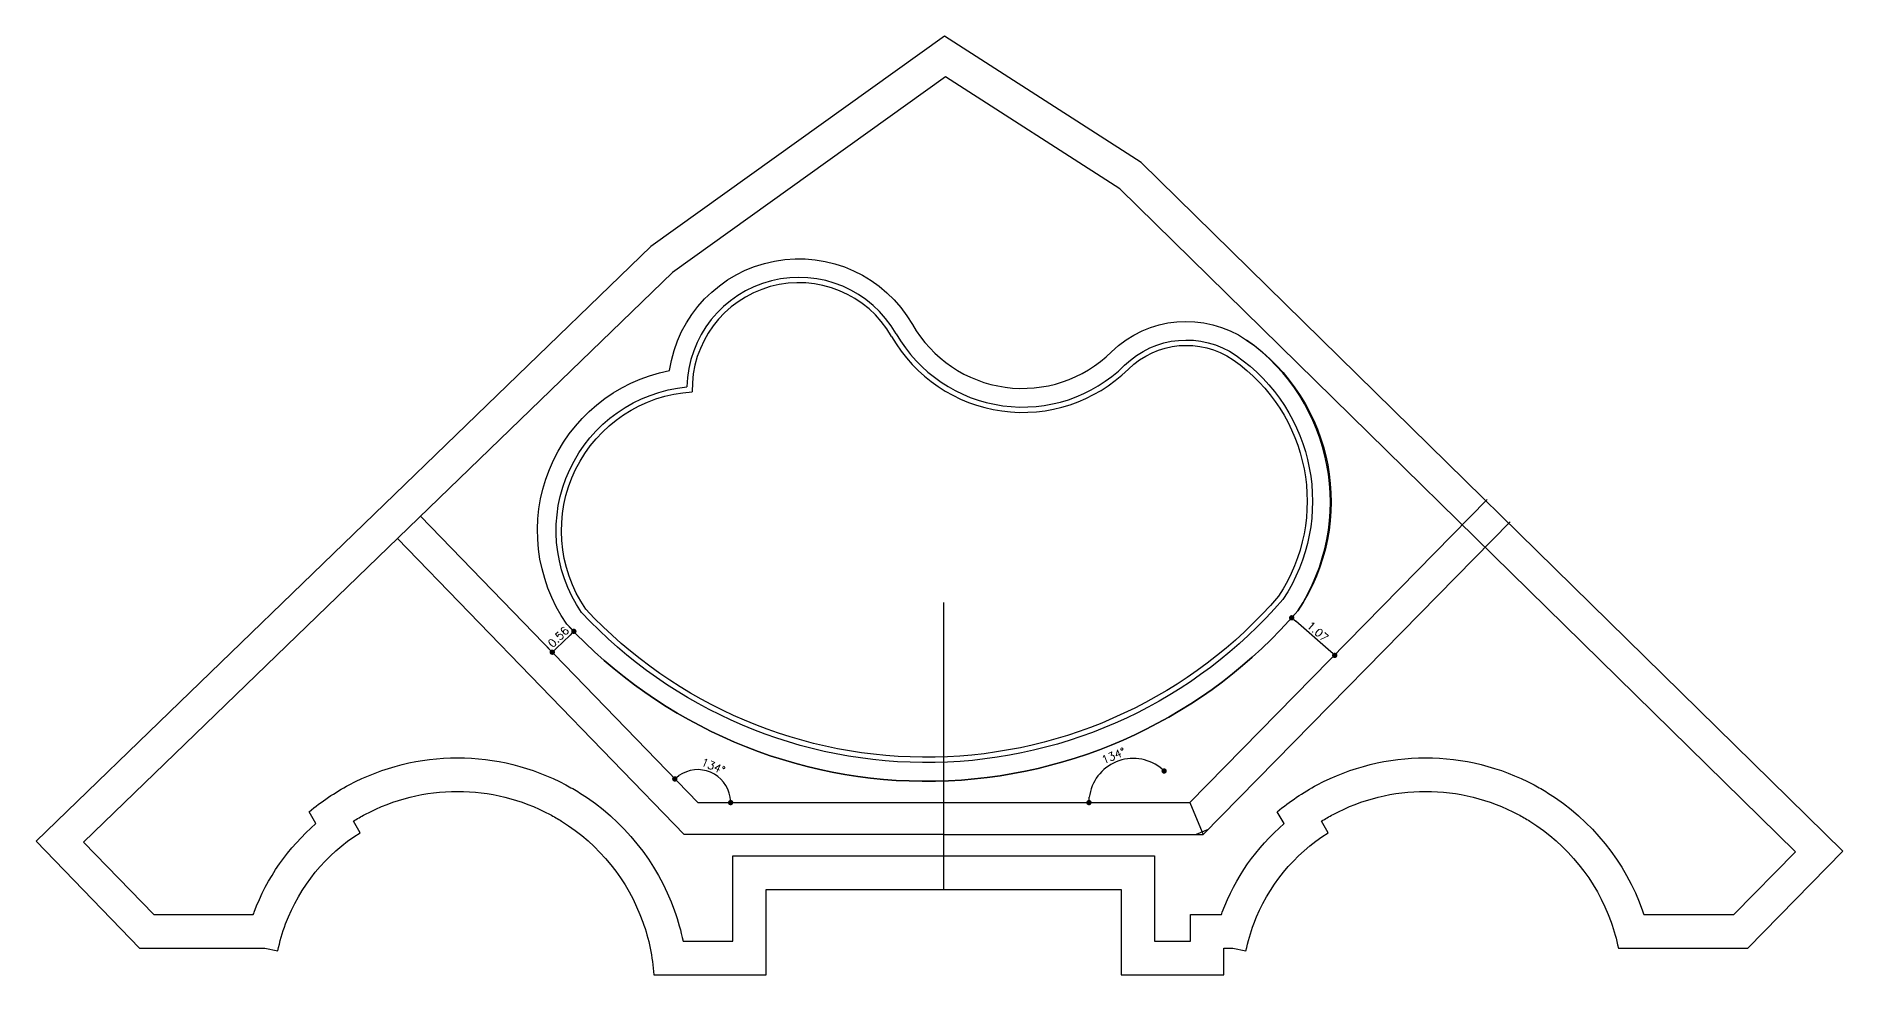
# Model space of a CAD drawing. Header units: metres. Extents: x 2217 to 2595, y -381 to -273.
# Drawn here: x 2462.87 to 2496.75, y -322.81 to -305.21 of the extents above; entities that cross this region are included whole.
import ezdxf

# ---------------------------------------------------------------- set-up
doc = ezdxf.new("R2010")
doc.units = ezdxf.units.M
doc.header["$LTSCALE"] = 0.5
doc.header["$MEASUREMENT"] = 0
doc.header["$PDMODE"] = 3
doc.header["$PDSIZE"] = -1
doc.linetypes.add('DOT2', pattern=[0.125, 0, -0.125])
doc.layers.add('A-DR', color=72, linetype='Continuous')
doc.layers.add('A-Wall', color=7, linetype='Continuous', lineweight=30)
doc.styles.add('ROMANS', font='romans.shx')
doc.dimstyles.new('dim50', dxfattribs={"dimscale": 50, "dimtxt": 0.003, "dimasz": 0.002, "dimexe": 0.001, "dimexo": 0.001, "dimgap": 0.001, "dimtad": 1, "dimzin": 0, "dimdsep": 46, "dimtxsty": 'ROMANS', "dimblk": 'DOT', "dimcen": 0, "dimclrd": 5, "dimclre": 1, "dimclrt": 7, "dimadec": 0, "dimazin": 0, "dimtfac": 1, "dimtix": 1, "dimtmove": 2, "dimatfit": 3, "dimldrblk": 'DTICK', "dimfxl": 1, "dimtolj": 1, "dimtzin": 0, "dimlwe": 20, "dimarcsym": 0})

# ---------------------------------------------------------------- blocks, each defined once
blk = doc.blocks.new('_Dot')
at = {"color": 0, "linetype": 'ByBlock', "lineweight": -2}
blk.add_line((-0.5, 0), (-1, 0), dxfattribs=at)
at = {"color": 0, "linetype": 'ByBlock', "const_width": 0.5}
blk.add_lwpolyline([(-0.25, 0, 1), (0.25, 0, 1)], format="xyb", close=True, dxfattribs=at)
blk = doc.blocks.new('*D325')
at = {"layer": 'A-Wall', "color": 5, "lineweight": -2, "ltscale": 0.5, "transparency": 16777216}
blk.add_arc((2483.441, -319.584), 0.829, 52.4559, 173.085, dxfattribs=at)
at = {"layer": 'DEFPOINTS', "color": 0, "ltscale": 0.5, "transparency": 16777216}
for p in [(2489.017, -313.901), (2483.436, -318.755), (2475.343, -319.584), (2483.441, -319.584), (2483.441, -319.584)]:
    blk.add_point(p, dxfattribs=at)
at = {"layer": 'A-Wall', "color": 5, "lineweight": -2, "ltscale": 0.5, "transparency": 16777216, "xscale": 0.1, "yscale": 0.1, "zscale": 0.1}
for p, rotation in [((2484.021, -318.992), 318.9983969034728), ((2482.612, -319.584), 266.5424896848643)]:
    blk.add_blockref('_Dot', p, dxfattribs=dict(at, rotation=rotation))
at = {"layer": 'A-Wall', "color": 7, "ltscale": 0.5, "transparency": 16777216, "insert": (2483.072, -318.704), "char_height": 0.15, "attachment_point": 5, "rotation": 22.7704, "style": 'ROMANS'}
blk.add_mtext('\\A1;134°', dxfattribs=at)
blk = doc.blocks.new('DTICK')
for p, q in [((-1.21, 0), (1.21, 0)), ((0, 1.21), (0, -1.21))]:
    blk.add_line(p, q)
at = {"color": 3}
blk.add_line((-0.63, -0.63), (0.63, 0.63), dxfattribs=at)
blk = doc.blocks.new('*D329')
at = {"layer": 'A-Wall', "color": 1, "linetype": 'DOT2', "lineweight": 20, "ltscale": 0.5, "transparency": 16777216}
for p, q in [((2472.861, -316.275), (2472.99, -316.408)), ((2472.456, -316.667), (2472.585, -316.8))]:
    blk.add_line(p, q, dxfattribs=at)
at = {"layer": 'A-Wall', "color": 5, "lineweight": -2, "ltscale": 0.5, "transparency": 16777216}
blk.add_line((2472.883, -316.442), (2472.622, -316.695), dxfattribs=at)
at = {"layer": 'DEFPOINTS', "color": 0, "ltscale": 0.5, "transparency": 16777216}
for p in [(2472.826, -316.239), (2472.421, -316.631), (2472.55, -316.764)]:
    blk.add_point(p, dxfattribs=at)
at = {"layer": 'A-Wall', "color": 5, "lineweight": -2, "ltscale": 0.5, "transparency": 16777216, "xscale": 0.1, "yscale": 0.1, "zscale": 0.1}
for p, rotation in [((2472.955, -316.373), 44.04359698162914), ((2472.55, -316.764), 224.0435969816292)]:
    blk.add_blockref('_Dot', p, dxfattribs=dict(at, rotation=rotation))
at = {"layer": 'A-Wall', "color": 7, "ltscale": 0.5, "transparency": 16777216, "insert": (2472.665, -316.478), "char_height": 0.15, "attachment_point": 5, "rotation": 44.0436, "style": 'ROMANS'}
blk.add_mtext('\\A1;0.56', dxfattribs=at)
blk = doc.blocks.new('*D330')
at = {"layer": 'A-Wall', "color": 1, "linetype": 'DOT2', "lineweight": 20, "ltscale": 0.5, "transparency": 16777216}
for p, q in [((2486.45, -316.076), (2486.379, -316.157)), ((2487.257, -316.78), (2487.186, -316.861))]:
    blk.add_line(p, q, dxfattribs=at)
at = {"layer": 'A-Wall', "color": 5, "lineweight": -2, "ltscale": 0.5, "transparency": 16777216}
blk.add_line((2487.144, -316.758), (2486.487, -316.185), dxfattribs=at)
at = {"layer": 'DEFPOINTS', "color": 0, "ltscale": 0.5, "transparency": 16777216}
for p in [(2486.412, -316.119), (2486.483, -316.038), (2487.29, -316.743)]:
    blk.add_point(p, dxfattribs=at)
at = {"layer": 'A-Wall', "color": 5, "lineweight": -2, "ltscale": 0.5, "transparency": 16777216, "xscale": 0.1, "yscale": 0.1, "zscale": 0.1}
for p, rotation in [((2486.412, -316.119), 138.8963212286025), ((2487.219, -316.824), 318.8963212286025)]:
    blk.add_blockref('_Dot', p, dxfattribs=dict(at, rotation=rotation))
at = {"layer": 'A-Wall', "color": 7, "ltscale": 0.5, "transparency": 16777216, "insert": (2486.898, -316.377), "char_height": 0.15, "attachment_point": 5, "rotation": 318.8963, "style": 'ROMANS'}
blk.add_mtext('\\A1;1.07', dxfattribs=at)
blk = doc.blocks.new('*D331')
at = {"layer": 'A-Wall', "color": 5, "lineweight": -2, "ltscale": 0.5, "transparency": 16777216}
blk.add_arc((2475.277, -319.584), 0.618, 9.2878, 124.7558, dxfattribs=at)
at = {"layer": 'DEFPOINTS', "color": 0, "ltscale": 0.5, "transparency": 16777216}
for p in [(2470.082, -314.213), (2475.716, -319.149), (2475.277, -319.584), (2475.277, -319.584), (2484.502, -319.584)]:
    blk.add_point(p, dxfattribs=at)
at = {"layer": 'A-Wall', "color": 5, "lineweight": -2, "ltscale": 0.5, "transparency": 16777216, "xscale": 0.1, "yscale": 0.1, "zscale": 0.1}
for p, rotation in [((2474.847, -319.14), 219.3997098128813), ((2475.894, -319.584), 274.6438871687652)]:
    blk.add_blockref('_Dot', p, dxfattribs=dict(at, rotation=rotation))
at = {"layer": 'A-Wall', "color": 7, "ltscale": 0.5, "transparency": 16777216, "insert": (2475.567, -318.9), "char_height": 0.15, "attachment_point": 5, "rotation": 337.0218, "style": 'ROMANS'}
blk.add_mtext('\\A1;134°', dxfattribs=at)

msp = doc.modelspace()

# ---------------------------------------------------------------- linework, layer by layer
at = {"layer": 'A-DR', "ltscale": 0.5}
for points in [[(2479.3016, -310.6213, 0.4917773), (2483.0347, -311.1357, -0.3587158), (2485.5674, -310.9114, -0.4101737), (2486.526, -315.9885, -0.4479299), (2472.8259, -316.2393, -0.5434063), (2474.7484, -311.4847, -0.712722), (2479.3016, -310.6213)], [(2478.9978, -310.7951, 0.4917774), (2483.2802, -311.3852, -0.3585641), (2485.3689, -311.1996, -0.4083017), (2486.2469, -315.7763, -0.446391), (2473.0993, -316.0193, -0.572218), (2475.0732, -311.7912)], [(2478.911, -310.8448, 0.4917774), (2483.3503, -311.4565, -0.3585099), (2485.3122, -311.282, -0.4077034), (2486.167, -315.7157, -0.4459176), (2473.1775, -315.9566, -0.5828985), (2475.1732, -311.8838)]]:
    msp.add_lwpolyline(points, format="xyb", dxfattribs=at)
for radius, end in [(2.1013, 178.70154), (2.0013, 181.28679)]:
    msp.add_arc((2477.174, -311.8388), radius, 29.78095, end, dxfattribs=at)
at = {"layer": 'A-Wall', "ltscale": 0.5}
for p, q in [((2490.0782, -313.9014), (2484.5021, -319.5837)), ((2470.082, -314.2126), (2475.2767, -319.5837)), ((2490.5064, -314.3216), (2484.754, -320.1837)), ((2469.6507, -314.6297), (2475.0223, -320.1837)), ((2479.8881, -321.2131), (2479.8881, -315.83)), ((2479.8881, -319.1781), (2479.8881, -319.1781)), ((2475.2767, -319.5837), (2484.5021, -319.5837)), ((2484.5021, -319.5837), (2484.754, -320.1837)), ((2484.5021, -319.5837), (2484.7343, -320.1369)), ((2479.8881, -320.1837), (2475.0223, -320.1837)), ((2479.8881, -320.1837), (2475.3881, -320.1837)), ((2479.8881, -320.1837), (2484.754, -320.1837)), ((2484.8457, -320.0902), (2484.6229, -320.1837)), ((2475.9338, -320.5837), (2483.8425, -320.5837)), ((2479.6097, -320.5837), (2483.0371, -320.5837))]:
    msp.add_line(p, q, dxfattribs=at)
for points in [[(2483.5876, -307.5858), (2479.9008, -305.2148), (2474.4008, -309.1601), (2462.8741, -320.3082), (2464.8131, -322.3131), (2467.1602, -322.3131), (2467.4051, -322.3631, -0.0382344), (2467.551, -321.8584, -0.1647337), (2468.946, -320.1484), (2468.8209, -319.9318, -0.0166269), (2469.0374, -319.8068), (2469.0374, -319.8068, -0.2498723), (2472.5088, -319.8068), (2472.5088, -319.8068, -0.0166269), (2472.7253, -319.9318, -0.1693243), (2474.249, -321.8242, -0.0687529), (2474.4547, -322.8131), (2474.6324, -322.8131), (2476.4324, -322.8131), (2476.5631, -322.8131), (2476.5631, -321.2131), (2477.6904, -321.2131), (2482.0858, -321.2131), (2483.2131, -321.2131), (2483.2131, -322.8131), (2483.3439, -322.8131), (2485.0443, -322.8131), (2485.1431, -322.8131), (2485.1431, -322.3131), (2485.3102, -322.3131), (2485.5551, -322.3631, -0.0382344), (2485.701, -321.8584, -0.1647337), (2487.096, -320.1484), (2486.9709, -319.9318, -0.0166269), (2487.1874, -319.8068), (2487.1874, -319.8068, -0.2498723), (2490.6588, -319.8068), (2490.6588, -319.8068, -0.0166269), (2490.8753, -319.9318, -0.1693243), (2492.399, -321.8242, -0.0344396), (2492.5361, -322.3131), (2493.2861, -322.3131), (2493.2861, -322.3131), (2494.0861, -322.3131), (2494.9631, -322.3131), (2496.7451, -320.4971)], [(2483.1929, -308.0802), (2479.9201, -305.9755), (2474.8051, -309.6446), (2463.7641, -320.3231), (2465.08, -321.6837), (2466.9447, -321.6837, -0.0029914), (2466.9614, -321.638, -0.126406), (2468.1204, -319.9772), (2467.9928, -319.7562, -0.0515389), (2468.741, -319.2515, -0.2498723), (2472.8049, -319.2514, -0.0166269), (2473.058, -319.3975, -0.1693243), (2474.8418, -321.6129, -0.0343533), (2475.002, -322.1837), (2475.9338, -322.1837), (2475.9338, -320.5837), (2477.6904, -320.5837), (2482.0858, -320.5837), (2483.8425, -320.5837), (2483.8425, -322.1837), (2484.5138, -322.1837), (2484.5138, -321.6837), (2485.0947, -321.6837, -0.0029914), (2485.1114, -321.638, -0.126406), (2486.2704, -319.9772), (2486.1428, -319.7562, -0.0515389), (2486.891, -319.2515, -0.2498723), (2490.9549, -319.2514, -0.0166269), (2491.208, -319.3975, -0.1693243), (2492.9918, -321.6129, -0.0043355), (2493.0163, -321.6837), (2493.2861, -321.6837), (2494.0861, -321.6837), (2494.6989, -321.6837), (2495.8551, -320.5055)]]:
    msp.add_lwpolyline(points, format="xyb", close=True, dxfattribs=at)
for centre, radius, start, end in [((2483.4186, -313.9462), 3.7185, 326.6841, 54.70029), ((2479.5641, -310.0018), 9.182, 222.79064, 319.30678)]:
    msp.add_arc(centre, radius, start, end, dxfattribs=at)

# ---------------------------------------------------------------- dimensions: what is measured, and where the dimension line sits
for base, line1, line2, picture, middle in [((2483.4355, -318.7546), ((2475.3425, -319.5837), (2483.4408, -319.5837)), ((2489.0168, -313.9014), (2483.4408, -319.5837)), '*D325', (2483.0715, -318.704)), ((2475.7158, -319.1494), ((2470.082, -314.2126), (2475.2767, -319.5837)), ((2475.2767, -319.5837), (2484.5021, -319.5837)), '*D331', (2475.5666, -318.9))]:
    dim = msp.add_angular_dim_2l(base=base, line1=line1, line2=line2, dimstyle='dim50', dxfattribs=at)
    dim.commit()
    dim.dimension.update_dxf_attribs({"geometry": picture, "text_midpoint": middle})
for p1, p2, distance, picture, middle in [((2472.8259, -316.2393), (2472.421, -316.631), 0.1853, '*D329', (2472.6654, -316.4785)), ((2487.2901, -316.7425), (2486.4829, -316.0383), 0.1078, '*D330', (2486.8978, -316.3774))]:
    dim = msp.add_aligned_dim(p1=p1, p2=p2, distance=distance, dimstyle='dim50', dxfattribs=at)
    dim.commit()
    dim.dimension.update_dxf_attribs({"geometry": picture, "text_midpoint": middle})

doc.saveas('drawing.dxf')
